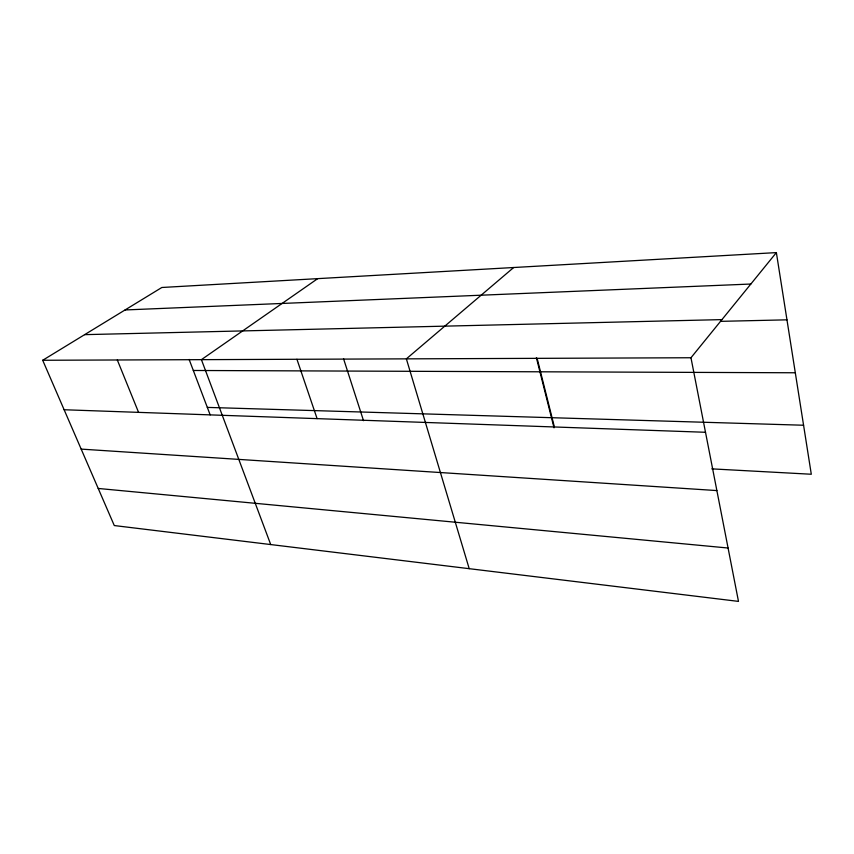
<?xml version="1.0" encoding="UTF-8"?>
<svg xmlns="http://www.w3.org/2000/svg" width="854" height="854" viewBox="0 0 854 854"><rect width="100%" height="100%" fill="white"/><g stroke="black" fill="none" stroke-linecap="round" stroke-linejoin="round"><path stroke-width="1.28" d="M776.371 252.603L161.844 287.488L42.7 360.271L114.287 525.552L738.486 601.397L690.971 357.751L776.371 252.603L811.3 474.248L711.798 468.867M513.681 267.515L406.365 358.851L469.209 568.679M317.709 278.639L201.416 359.651L270.718 544.553M125.047 309.959L750.847 284.03M84.621 334.651L721.95 319.609M720.477 321.35L786.961 319.834M42.7 360.271L690.971 357.751M193.314 370.476L795.309 372.771M207.319 407.401L803.571 425.239M64.135 409.749L705.511 432.284M81.173 449.108L716.88 490.58M98.221 488.456L728.078 548.022M117.318 359.982L138.572 412.365M189.129 359.427L210.159 414.873M296.936 359.278L317.101 418.631M343.522 358.659L363.526 420.691M537.134 358.349L554.385 426.979M536.387 357.719L554.032 427.833"/></g></svg>
